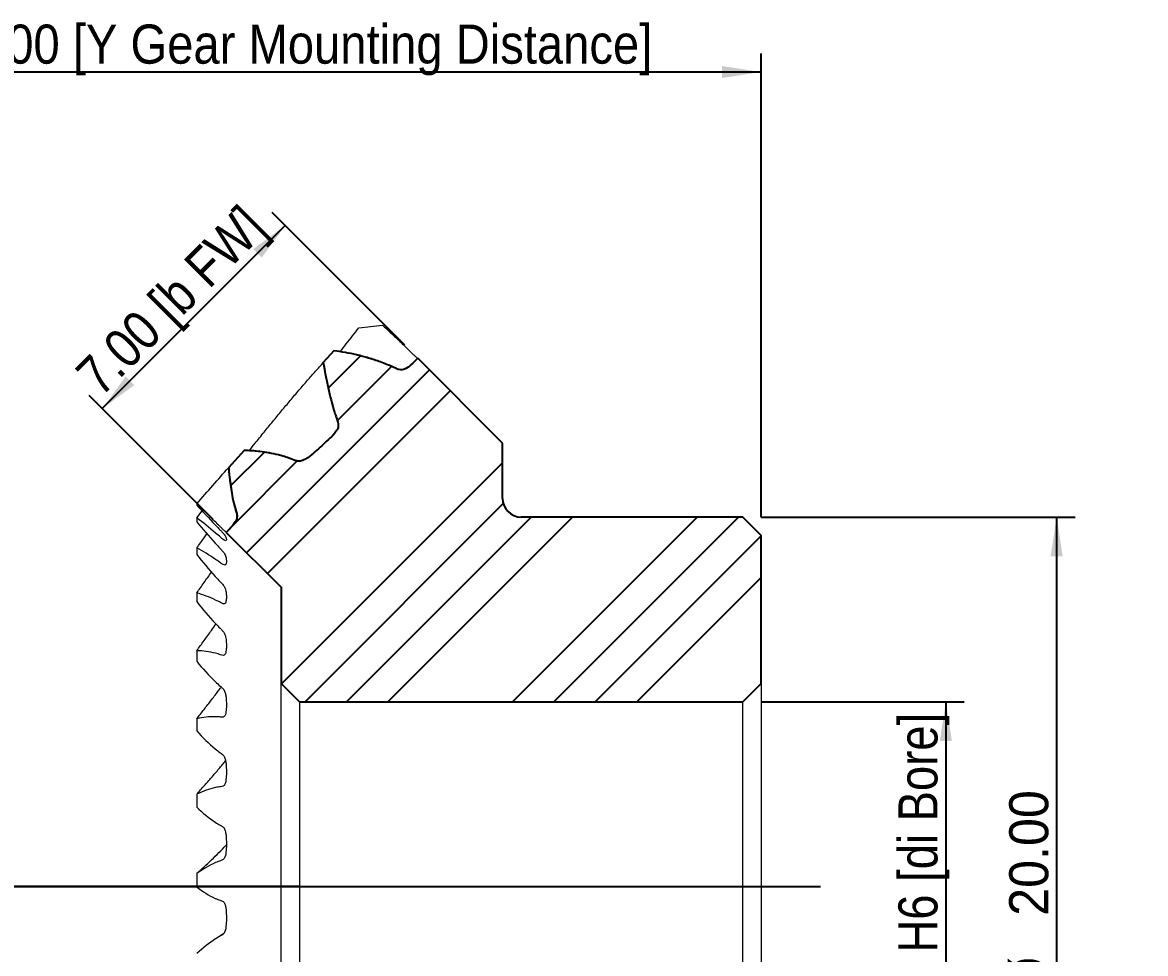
# Model space of a CAD drawing. Header units: millimetres. Extents: x -56 to 182, y 0 to 146.
# Drawn here: x 20.18 to 26.26, y 16.08 to 21.12 of the extents above; entities that cross this region are included whole.
import ezdxf

# ---------------------------------------------------------------- set-up
doc = ezdxf.new("R2010")
doc.units = ezdxf.units.MM
doc.linetypes.add('CENTERX2', pattern=[2.032, 1.27, -0.254, 0.254, -0.254])
doc.layers.add('DRAWING', color=7, linetype='Continuous')
doc.layers.add('SLD-0', color=7, linetype='Continuous')
doc.styles.add('SLDTEXTSTYLE0', font='TXT', dxfattribs={"width": 0.7})
doc.styles.add('SLDTEXTSTYLE1', font='TXT', dxfattribs={"width": 0.96})
doc.styles.add('SLDTEXTSTYLE6', font='TXT', dxfattribs={"width": 0.9025})
doc.styles.add('SLDTEXTSTYLE7', font='TXT', dxfattribs={"width": 0.868})
doc.styles.add('SLDTEXTSTYLE8', font='TXT', dxfattribs={"width": 0.876364})
doc.dimstyles.new('SLDDIMSTYLE0', dxfattribs={"dimtxt": 0.211667, "dimasz": 0.3302, "dimexe": 0, "dimexo": 0.0625, "dimgap": 0.052917, "dimtad": 1, "dimlfac": 0.5, "dimrnd": 1e-09, "dimzin": 4, "dimdsep": 46, "dimtxsty": 'SLDTEXTSTYLE0', "dimblk1": 'NONE', "dimblk2": 'NONE', "dimsah": 1, "dimcen": 0.09, "dimadec": 0, "dimazin": 1, "dimtfac": 1, "dimtdec": 3, "dimtofl": 0, "dimtmove": 0, "dimatfit": 3, "dimldrblk": 'NONE', "dimfxl": 0, "dimfrac": 2, "dimtolj": 1, "dimtzin": 12, "dimarcsym": 0})
doc.dimstyles.new('SLDDIMSTYLE2', dxfattribs={"dimtxt": 0.211667, "dimasz": 0.3302, "dimexe": 0, "dimexo": 0.0625, "dimgap": 0.052917, "dimtad": 1, "dimdec": 0, "dimlfac": 0.5, "dimrnd": 1e-09, "dimzin": 12, "dimdsep": 46, "dimtxsty": 'SLDTEXTSTYLE0', "dimblk1": 'NONE', "dimblk2": 'NONE', "dimsah": 1, "dimcen": 0.09, "dimadec": 0, "dimazin": 3, "dimtfac": 1, "dimtdec": 3, "dimtofl": 0, "dimtmove": 0, "dimatfit": 3, "dimldrblk": 'NONE', "dimfxl": 0, "dimfrac": 2, "dimtolj": 1, "dimtzin": 12, "dimarcsym": 0})
doc.dimstyles.new('SLDDIMSTYLE3', dxfattribs={"dimtxt": 0.211667, "dimasz": 0.3302, "dimexe": 0, "dimexo": 0.0625, "dimgap": 0.052917, "dimtad": 1, "dimlfac": 0.5, "dimrnd": 1e-09, "dimzin": 0, "dimdsep": 46, "dimtxsty": 'SLDTEXTSTYLE0', "dimblk1": 'NONE', "dimblk2": 'NONE', "dimsah": 1, "dimcen": 0.09, "dimadec": 0, "dimazin": 0, "dimtfac": 1, "dimtdec": 3, "dimtofl": 0, "dimtmove": 0, "dimatfit": 3, "dimldrblk": 'NONE', "dimfxl": 0, "dimfrac": 2, "dimtolj": 1, "dimtzin": 12, "dimarcsym": 0})

# ---------------------------------------------------------------- blocks, each defined once
blk = doc.blocks.new('_D_4')
at = {"layer": 'DRAWING'}
for p, q in [((19.1784, 17.5359), (19.1784, 20.9517)), ((24.1784, 18.4429), (24.1784, 20.9517)), ((24.1784, 20.8517), (19.1784, 20.8517))]:
    blk.add_line(p, q, dxfattribs=at)
for points in [[(19.1784, 20.8517), (19.3901, 20.8192), (19.3901, 20.8843)], [(24.1784, 20.8517), (23.9668, 20.8843), (23.9668, 20.8192)]]:
    blk.add_solid(points, dxfattribs=at)
at = {"layer": 'DRAWING', "insert": (19.7409, 21.1087), "char_height": 0.211667, "attachment_point": 1, "style": 'SLDTEXTSTYLE6'}
blk.add_mtext('25.00 [Y Gear Mounting Distance]', dxfattribs=at)
blk = doc.blocks.new('_None')
blk = doc.blocks.new('_D_5')
at = {"layer": 'DRAWING'}
for p, q in [((24.1784, 18.4429), (25.8784, 18.4429)), ((25.7784, 18.4429), (25.7784, 14.4429)), ((24.1784, 14.4429), (25.8784, 14.4429))]:
    blk.add_line(p, q, dxfattribs=at)
for points in [[(25.7784, 18.4429), (25.7459, 18.2313), (25.811, 18.2313)], [(25.7784, 14.4429), (25.811, 14.6546), (25.7459, 14.6546)]]:
    blk.add_solid(points, dxfattribs=at)
at = {"layer": 'DRAWING', "char_height": 0.21167, "attachment_point": 1, "rotation": 90, "style": 'SLDTEXTSTYLE1'}
for s, insert in [('20.00', (25.5214, 16.2848)), ('%%c', (25.5214, 15.8516))]:
    blk.add_mtext(s, dxfattribs=dict(at, insert=insert))
blk = doc.blocks.new('_D_6')
at = {"layer": 'DRAWING'}
for p, q in [((24.1784, 17.4429), (25.2784, 17.4429)), ((25.1784, 17.4429), (25.1784, 15.4429)), ((24.1784, 15.4429), (25.2784, 15.4429))]:
    blk.add_line(p, q, dxfattribs=at)
for points in [[(25.1784, 17.4429), (25.1459, 17.2313), (25.211, 17.2313)], [(25.1784, 15.4429), (25.211, 15.6546), (25.1459, 15.6546)]]:
    blk.add_solid(points, dxfattribs=at)
at = {"layer": 'DRAWING', "attachment_point": 1, "rotation": 90}
for s, insert, char_height, style in [('10 H6 [di Bore]', (24.9214, 15.7444), 0.211667, 'SLDTEXTSTYLE7'), ('%%c', (24.9214, 15.3113), 0.21167, 'SLDTEXTSTYLE1')]:
    blk.add_mtext(s, dxfattribs=dict(at, insert=insert, char_height=char_height, style=style))
blk = doc.blocks.new('_D_7')
at = {"layer": 'DRAWING'}
for p, q in [((22.2482, 19.3731), (21.53, 20.0913)), ((21.6008, 20.0206), (20.6108, 19.0307)), ((21.211, 18.4304), (20.5401, 19.1014))]:
    blk.add_line(p, q, dxfattribs=at)
for points in [[(21.6008, 20.0206), (21.4281, 19.894), (21.4741, 19.8479)], [(20.6108, 19.0307), (20.7835, 19.1573), (20.7374, 19.2034)]]:
    blk.add_solid(points, dxfattribs=at)
at = {"layer": 'DRAWING', "insert": (20.4536, 19.2369), "char_height": 0.211667, "attachment_point": 1, "rotation": 45, "style": 'SLDTEXTSTYLE8'}
blk.add_mtext('7.00 [b FW]', dxfattribs=at)

msp = doc.modelspace()

# ---------------------------------------------------------------- hatches: boundary and pattern name
at = {"layer": 'DRAWING'}
h = msp.add_hatch(dxfattribs=at)
h.set_pattern_fill('ANSI34', color=256, scale=0.05, style=0)
edge = h.paths.add_edge_path(flags=0)
edge.add_line((21.5784, 17.5429), (21.6784, 17.4429))
edge.add_line((21.6784, 17.4429), (24.0784, 17.4429))
edge.add_line((24.0784, 17.4429), (24.1784, 17.5429))
edge.add_line((24.1784, 17.5429), (24.1784, 18.3429))
edge.add_line((24.1784, 18.3429), (24.0784, 18.4429))
edge.add_line((24.0784, 18.4429), (22.8784, 18.4429))
edge.add_arc((22.8784, 18.5429), 0.1, 180, 270, ccw=False)
edge.add_line((22.7784, 18.5429), (22.7784, 18.8429))
edge.add_line((22.7784, 18.8429), (22.319, 19.3024))
edge.add_spline(control_points=[(22.319, 19.3024), (22.3068, 19.2904), (22.2949, 19.2781), (22.2821, 19.2668), (22.2723, 19.2582), (22.2619, 19.2498), (22.25, 19.2445), (22.2452, 19.2423), (22.24, 19.2406), (22.2347, 19.24), (22.2295, 19.2394), (22.224, 19.2399), (22.2189, 19.241), (22.2117, 19.2426), (22.2048, 19.2454), (22.1981, 19.2484), (22.1822, 19.2554), (22.1664, 19.2628), (22.1503, 19.2693), (22.1389, 19.274), (22.1274, 19.2784), (22.1159, 19.2826), (22.0951, 19.2902), (22.074, 19.2972), (22.0527, 19.3035), (22.0314, 19.3098), (22.01, 19.3155), (21.9884, 19.3206), (21.9477, 19.3302), (21.9064, 19.3376), (21.865, 19.3431)], knot_values=[0.000012, 0.000012, 0.000012, 0.000012, 0.000268, 0.000268, 0.000268, 0.000465, 0.000465, 0.000465, 0.000544, 0.000544, 0.000544, 0.000623, 0.000623, 0.000623, 0.000733, 0.000733, 0.000733, 0.000992, 0.000992, 0.000992, 0.001175, 0.001175, 0.001175, 0.001506, 0.001506, 0.001506, 0.001836, 0.001836, 0.001836, 0.00246, 0.00246, 0.00246, 0.00246], weights=[1, 1, 1, 1, 1, 1, 1, 1, 1, 1, 1, 1, 1, 1, 1, 1, 1, 1, 1, 1, 1, 1, 1, 1, 1, 1, 1, 1, 1, 1, 1], degree=3, periodic=0)
edge.add_line((21.865, 19.3431), (21.8075, 19.2794))
edge.add_spline(control_points=[(21.8075, 19.2794), (21.8229, 19.1889), (21.8411, 19.0986), (21.8681, 19.0109), (21.8746, 18.9901), (21.8841, 18.97), (21.8878, 18.9485), (21.8888, 18.9429), (21.889, 18.937), (21.888, 18.9313), (21.887, 18.9258), (21.8848, 18.9204), (21.8821, 18.9154), (21.8667, 18.8873), (21.8402, 18.8668), (21.8165, 18.8453), (21.7928, 18.824), (21.7698, 18.8018), (21.7452, 18.7815), (21.7309, 18.7696), (21.7159, 18.758), (21.6988, 18.7506), (21.6927, 18.7479), (21.6862, 18.7459), (21.6795, 18.7455), (21.6729, 18.745), (21.6661, 18.7461), (21.6598, 18.748), (21.6468, 18.7519), (21.6344, 18.7577), (21.6216, 18.7621), (21.6108, 18.7658), (21.6, 18.7693), (21.5891, 18.7724), (21.581, 18.7748), (21.5728, 18.777), (21.5646, 18.779), (21.5318, 18.7873), (21.4982, 18.7932), (21.4646, 18.7973), (21.436, 18.8007), (21.4073, 18.8027), (21.3785, 18.8036)], knot_values=[0.000044, 0.000044, 0.000044, 0.000044, 0.00142, 0.00142, 0.00142, 0.001747, 0.001747, 0.001747, 0.001833, 0.001833, 0.001833, 0.001918, 0.001918, 0.001918, 0.002408, 0.002408, 0.002408, 0.002895, 0.002895, 0.002895, 0.00318, 0.00318, 0.00318, 0.003282, 0.003282, 0.003282, 0.003383, 0.003383, 0.003383, 0.003588, 0.003588, 0.003588, 0.003759, 0.003759, 0.003759, 0.003887, 0.003887, 0.003887, 0.004401, 0.004401, 0.004401, 0.004836, 0.004836, 0.004836, 0.004836], weights=[1, 1, 1, 1, 1, 1, 1, 1, 1, 1, 1, 1, 1, 1, 1, 1, 1, 1, 1, 1, 1, 1, 1, 1, 1, 1, 1, 1, 1, 1, 1, 1, 1, 1, 1, 1, 1, 1, 1, 1, 1, 1, 1], degree=3, periodic=0)
edge.add_line((21.3785, 18.8036), (21.2944, 18.7103))
edge.add_spline(control_points=[(21.2944, 18.7103), (21.2948, 18.7059), (21.2952, 18.7016), (21.2956, 18.6973), (21.3021, 18.6304), (21.311, 18.5634), (21.3276, 18.4983), (21.3318, 18.4818), (21.3392, 18.4659), (21.3403, 18.4489), (21.3406, 18.444), (21.34, 18.4389), (21.3386, 18.4342), (21.3369, 18.4283), (21.334, 18.4227), (21.3308, 18.4174), (21.324, 18.4062), (21.3156, 18.396), (21.3069, 18.3862), (21.2988, 18.3771), (21.2904, 18.3683), (21.2817, 18.3597)], knot_values=[0.000084, 0.000084, 0.000084, 0.000084, 0.00015, 0.00015, 0.00015, 0.001159, 0.001159, 0.001159, 0.001414, 0.001414, 0.001414, 0.001487, 0.001487, 0.001487, 0.001579, 0.001579, 0.001579, 0.001774, 0.001774, 0.001774, 0.001955, 0.001955, 0.001955, 0.001955], weights=[1, 1, 1, 1, 1, 1, 1, 1, 1, 1, 1, 1, 1, 1, 1, 1, 1, 1, 1, 1, 1, 1], degree=3, periodic=0)
edge.add_line((21.2817, 18.3597), (21.5784, 18.063))
edge.add_line((21.5784, 18.063), (21.5784, 17.5429))

# ---------------------------------------------------------------- linework, layer by layer
for p, q in [((21.865, 19.3431), (21.8075, 19.2794)), ((22.7784, 18.8429), (22.319, 19.3024)), ((21.3785, 18.8036), (21.2944, 18.7103)), ((22.7784, 18.5429), (22.7784, 18.8429)), ((24.0784, 18.4429), (22.8784, 18.4429)), ((24.1784, 18.3429), (24.0784, 18.4429)), ((21.2817, 18.3597), (21.5784, 18.063)), ((24.1784, 17.5429), (24.1784, 18.3429)), ((21.5784, 18.063), (21.5784, 17.5429)), ((21.5784, 17.5429), (21.6784, 17.4429)), ((24.0784, 17.4429), (24.1784, 17.5429)), ((21.6784, 17.4429), (24.0784, 17.4429)), ((11.5966, 16.4429), (24.499, 16.4429)), ((21.6784, 16.4429), (18.322, 16.4429))]:
    msp.add_line(p, q, dxfattribs=at)
at = {"layer": 'DRAWING', "linetype": 'CENTERX2', "lineweight": 18}
msp.add_line((20.9597, 16.4429), (24.3284, 16.4429), dxfattribs=at)
at = {"layer": 'DRAWING'}
msp.add_arc((22.8784, 18.5429), 0.1, 180, 270, dxfattribs=at)
for points, knots in [([(22.319, 19.3024), (22.3068, 19.2904), (22.2949, 19.2781), (22.2821, 19.2668), (22.2723, 19.2582), (22.2619, 19.2498), (22.25, 19.2445), (22.2452, 19.2423), (22.24, 19.2406), (22.2347, 19.24), (22.2295, 19.2394), (22.224, 19.2399), (22.2189, 19.241), (22.2117, 19.2426), (22.2048, 19.2454), (22.1981, 19.2484), (22.1822, 19.2554), (22.1664, 19.2628), (22.1503, 19.2693), (22.1389, 19.274), (22.1274, 19.2784), (22.1159, 19.2826), (22.0951, 19.2902), (22.074, 19.2972), (22.0527, 19.3035), (22.0314, 19.3098), (22.01, 19.3155), (21.9884, 19.3206), (21.9477, 19.3302), (21.9064, 19.3376), (21.865, 19.3431)], [0.000011754, 0.000011754, 0.000011754, 0.000011754, 0.000268147, 0.000268147, 0.000268147, 0.000464546, 0.000464546, 0.000464546, 0.00054405, 0.00054405, 0.00054405, 0.000623478, 0.000623478, 0.000623478, 0.000733118, 0.000733118, 0.000733118, 0.000992468, 0.000992468, 0.000992468, 0.001175294, 0.001175294, 0.001175294, 0.001505835, 0.001505835, 0.001505835, 0.001836341, 0.001836341, 0.001836341, 0.00245976, 0.00245976, 0.00245976, 0.00245976]), ([(21.8075, 19.2794), (21.8229, 19.1889), (21.8411, 19.0986), (21.8681, 19.0109), (21.8746, 18.9901), (21.8841, 18.97), (21.8878, 18.9485), (21.8888, 18.9429), (21.889, 18.937), (21.888, 18.9313), (21.887, 18.9258), (21.8848, 18.9204), (21.8821, 18.9154), (21.8667, 18.8873), (21.8402, 18.8668), (21.8165, 18.8453), (21.7928, 18.824), (21.7698, 18.8018), (21.7452, 18.7815), (21.7309, 18.7696), (21.7159, 18.758), (21.6988, 18.7506), (21.6927, 18.7479), (21.6862, 18.7459), (21.6795, 18.7455), (21.6729, 18.745), (21.6661, 18.7461), (21.6598, 18.748), (21.6468, 18.7519), (21.6344, 18.7577), (21.6216, 18.7621), (21.6108, 18.7658), (21.6, 18.7693), (21.5891, 18.7724), (21.581, 18.7748), (21.5728, 18.777), (21.5646, 18.779), (21.5318, 18.7873), (21.4982, 18.7932), (21.4646, 18.7973), (21.436, 18.8007), (21.4073, 18.8027), (21.3785, 18.8036)], [0.000044488, 0.000044488, 0.000044488, 0.000044488, 0.001420435, 0.001420435, 0.001420435, 0.00174677, 0.00174677, 0.00174677, 0.001832687, 0.001832687, 0.001832687, 0.001917827, 0.001917827, 0.001917827, 0.002408004, 0.002408004, 0.002408004, 0.002895108, 0.002895108, 0.002895108, 0.003179855, 0.003179855, 0.003179855, 0.00328162, 0.00328162, 0.00328162, 0.003383028, 0.003383028, 0.003383028, 0.003588187, 0.003588187, 0.003588187, 0.003759488, 0.003759488, 0.003759488, 0.003887347, 0.003887347, 0.003887347, 0.004400661, 0.004400661, 0.004400661, 0.004836027, 0.004836027, 0.004836027, 0.004836027]), ([(21.2944, 18.7103), (21.2948, 18.7059), (21.2952, 18.7016), (21.2956, 18.6973), (21.3021, 18.6304), (21.311, 18.5634), (21.3276, 18.4983), (21.3318, 18.4818), (21.3392, 18.4659), (21.3403, 18.4489), (21.3406, 18.444), (21.34, 18.4389), (21.3386, 18.4342), (21.3369, 18.4283), (21.334, 18.4227), (21.3308, 18.4174), (21.324, 18.4062), (21.3156, 18.396), (21.3069, 18.3862), (21.2988, 18.3771), (21.2904, 18.3683), (21.2817, 18.3597)], [0.000084437, 0.000084437, 0.000084437, 0.000084437, 0.00014992, 0.00014992, 0.00014992, 0.001159207, 0.001159207, 0.001159207, 0.001413992, 0.001413992, 0.001413992, 0.001487382, 0.001487382, 0.001487382, 0.00157931, 0.00157931, 0.00157931, 0.001774204, 0.001774204, 0.001774204, 0.001955072, 0.001955072, 0.001955072, 0.001955072])]:
    msp.add_open_spline(points, degree=3, knots=knots, dxfattribs=at)
at = {"layer": 'SLD-0', "color": 7, "linetype": 'Continuous', "lineweight": 18}
for p, q in [((21.8075, 19.2794), (21.865, 19.3431)), ((22.319, 19.3024), (22.7784, 18.8429)), ((21.2944, 18.7103), (21.3785, 18.8036)), ((22.7784, 18.8429), (22.7784, 18.5429)), ((21.1222, 18.5141), (21.1222, 18.5078)), ((21.1222, 18.4383), (21.1514, 18.4763)), ((21.1222, 18.4383), (21.1222, 18.4173)), ((22.8784, 18.4429), (24.0784, 18.4429)), ((24.0784, 18.4429), (24.1784, 18.3429)), ((21.5784, 18.063), (21.2817, 18.3597)), ((24.1784, 18.3429), (24.1784, 17.5429)), ((21.1222, 18.2754), (21.1222, 18.2405)), ((21.5784, 17.5429), (21.5784, 18.063)), ((21.1222, 18.0323), (21.1222, 17.9851)), ((21.1222, 17.7198), (21.1222, 17.6624)), ((21.6784, 17.4429), (21.5784, 17.5429)), ((21.5784, 15.3429), (21.5784, 17.5429)), ((24.1784, 17.5429), (24.0784, 17.4429)), ((24.1784, 17.5429), (24.1784, 15.3429)), ((24.0784, 17.4429), (21.6784, 17.4429)), ((21.6784, 17.4429), (21.6784, 15.4429)), ((24.0784, 15.4429), (24.0784, 17.4429)), ((21.1222, 17.3515), (21.1222, 17.2863)), ((21.1222, 16.9435), (21.1222, 16.8734)), ((21.1222, 16.5136), (21.1222, 16.4417))]:
    msp.add_line(p, q, dxfattribs=at)
msp.add_arc((22.8784, 18.5429), 0.1, 180, 270, dxfattribs=at)
for points, knots in [([(21.8993, 19.338), (21.9101, 19.3521), (21.9325, 19.3811), (21.9661, 19.4243), (21.9887, 19.453), (22, 19.4674)], [0, 0, 0, 0, 0.320184, 0.660125, 1, 1, 1, 1]), ([(22.1284, 19.4816), (22.1356, 19.4749), (22.15, 19.4615), (22.1718, 19.441), (22.1937, 19.4202), (22.2168, 19.3982), (22.2409, 19.3751), (22.2623, 19.3544), (22.2778, 19.3394), (22.2872, 19.3303), (22.294, 19.3237), (22.3003, 19.3176), (22.3056, 19.3125), (22.31, 19.3084), (22.3133, 19.3053), (22.3158, 19.3031), (22.3173, 19.3018), (22.3178, 19.3014), (22.3179, 19.3014)], [0, 0, 0, 0, 0.112054, 0.224107, 0.336347, 0.448587, 0.573885, 0.699266, 0.768568, 0.803225, 0.837873, 0.868782, 0.899976, 0.922992, 0.946613, 0.969661, 0.993308, 1, 1, 1, 1]), ([(21.865, 19.3431), (21.9464, 19.3323), (22.0269, 19.314), (22.1238, 19.2799), (22.143, 19.2725), (22.1714, 19.2605), (22.1808, 19.2563), (22.1994, 19.2477), (22.2087, 19.2433), (22.2289, 19.2388), (22.2394, 19.2399), (22.2583, 19.248), (22.2666, 19.254), (22.2903, 19.2732), (22.3044, 19.2881), (22.319, 19.3024)], [0, 0, 0, 0, 0.5, 0.5, 0.625, 0.625, 0.6875, 0.6875, 0.75, 0.75, 0.8125, 0.8125, 0.875, 0.875, 1, 1, 1, 1]), ([(21.3785, 18.8036), (21.4577, 18.8013), (21.5369, 18.7901), (21.6216, 18.7622), (21.6309, 18.7589), (21.6494, 18.7518), (21.6586, 18.7476), (21.678, 18.7444), (21.688, 18.7461), (21.7063, 18.7537), (21.7147, 18.7588), (21.7388, 18.7754), (21.7537, 18.7883), (21.7828, 18.8146), (21.7972, 18.828), (21.8263, 18.8542), (21.841, 18.8673), (21.8616, 18.8882), (21.8682, 18.8953), (21.88, 18.9111), (21.8855, 18.9198), (21.8899, 18.9395), (21.8881, 18.9497), (21.8822, 18.9688), (21.8787, 18.9782), (21.8692, 19.0067), (21.8635, 19.0259), (21.8365, 19.1222), (21.8209, 19.2005), (21.8075, 19.2794)], [0, 0, 0, 0, 0.25, 0.25, 0.28125, 0.28125, 0.3125, 0.3125, 0.34375, 0.34375, 0.375, 0.375, 0.4375, 0.4375, 0.5, 0.5, 0.5625, 0.5625, 0.59375, 0.59375, 0.625, 0.625, 0.65625, 0.65625, 0.6875, 0.6875, 0.75, 0.75, 1, 1, 1, 1]), ([(21.4061, 18.8022), (21.4169, 18.8156), (21.4438, 18.8493), (21.4864, 18.9021), (21.5341, 18.9605), (21.5816, 19.0179), (21.6288, 19.0743), (21.6758, 19.1295), (21.7212, 19.1821), (21.7651, 19.2321), (21.7934, 19.2636), (21.8075, 19.2794)], [0, 0, 0, 0, 0.078158, 0.195223, 0.312307, 0.429372, 0.547123, 0.664893, 0.782643, 0.891292, 1, 1, 1, 1]), ([(21.2817, 18.3597), (21.2929, 18.3709), (21.3038, 18.3823), (21.3189, 18.4004), (21.3237, 18.4066), (21.3324, 18.4197), (21.3364, 18.4266), (21.3409, 18.4418), (21.3407, 18.4499), (21.3373, 18.4652), (21.3346, 18.4726), (21.3282, 18.4951), (21.3245, 18.5103), (21.3077, 18.5864), (21.3001, 18.6482), (21.2944, 18.7103)], [0, 0, 0, 0, 0.125, 0.125, 0.1875, 0.1875, 0.25, 0.25, 0.3125, 0.3125, 0.375, 0.375, 0.5, 0.5, 1, 1, 1, 1]), ([(21.2817, 18.3597), (21.281, 18.3604), (21.2799, 18.3615), (21.2755, 18.3655), (21.2736, 18.3674), (21.268, 18.3727), (21.2643, 18.3763), (21.2566, 18.3839), (21.2525, 18.3879), (21.2446, 18.3958), (21.2406, 18.3997), (21.2287, 18.4114), (21.2208, 18.4191), (21.1818, 18.4572), (21.1516, 18.4863), (21.1222, 18.5141)], [0, 0, 0, 0, 0.125, 0.125, 0.1875, 0.1875, 0.25, 0.25, 0.3125, 0.3125, 0.375, 0.375, 0.5, 0.5, 1, 1, 1, 1]), ([(21.1222, 18.5078), (21.1542, 18.4733), (21.1876, 18.4373), (21.2311, 18.3913), (21.2399, 18.3821), (21.2532, 18.3682), (21.2578, 18.3635), (21.2663, 18.3544), (21.2702, 18.3499), (21.2757, 18.3429), (21.2773, 18.3403), (21.2798, 18.3358), (21.2806, 18.3339), (21.2823, 18.329), (21.2826, 18.3263), (21.2826, 18.3213), (21.2824, 18.3189), (21.2804, 18.3154), (21.2789, 18.314), (21.272, 18.3168), (21.2686, 18.3189), (21.2604, 18.3254), (21.2558, 18.3294), (21.2423, 18.3411), (21.2334, 18.3487), (21.1893, 18.3862), (21.1553, 18.4134), (21.1222, 18.4383)], [0, 0, 0, 0, 0.25, 0.25, 0.3125, 0.3125, 0.34375, 0.34375, 0.375, 0.375, 0.40625, 0.40625, 0.4375, 0.4375, 0.5, 0.5, 0.5625, 0.5625, 0.625, 0.625, 0.65625, 0.65625, 0.6875, 0.6875, 0.75, 0.75, 1, 1, 1, 1]), ([(21.1222, 18.4173), (21.1542, 18.3789), (21.1876, 18.34), (21.2311, 18.292), (21.2399, 18.2824), (21.2532, 18.2682), (21.2578, 18.2635), (21.2663, 18.2538), (21.2702, 18.2487), (21.2757, 18.2398), (21.2773, 18.236), (21.2798, 18.2291), (21.2806, 18.226), (21.2823, 18.2172), (21.2826, 18.212), (21.2826, 18.2018), (21.2824, 18.1968), (21.2804, 18.188), (21.2789, 18.1838), (21.272, 18.1827), (21.2686, 18.1837), (21.2604, 18.1883), (21.2558, 18.1917), (21.2423, 18.2013), (21.2334, 18.2075), (21.1893, 18.2374), (21.1553, 18.2579), (21.1222, 18.2754)], [0, 0, 0, 0, 0.25, 0.25, 0.3125, 0.3125, 0.34375, 0.34375, 0.375, 0.375, 0.40625, 0.40625, 0.4375, 0.4375, 0.5, 0.5, 0.5625, 0.5625, 0.625, 0.625, 0.65625, 0.65625, 0.6875, 0.6875, 0.75, 0.75, 1, 1, 1, 1]), ([(21.1222, 18.2754), (21.1356, 18.2939), (21.1541, 18.3195), (21.1725, 18.345), (21.1776, 18.3521)], [0, 0, 0, 0, 0.7216275, 1, 1, 1, 1]), ([(21.1222, 18.2405), (21.1542, 18.1999), (21.1876, 18.1598), (21.2311, 18.1119), (21.2399, 18.1024), (21.2532, 18.0884), (21.2578, 18.0839), (21.2663, 18.0741), (21.2702, 18.0686), (21.2757, 18.0582), (21.2773, 18.0534), (21.2798, 18.0443), (21.2806, 18.0401), (21.2823, 18.028), (21.2826, 18.0204), (21.2826, 18.0054), (21.2824, 17.9979), (21.2804, 17.9843), (21.2789, 17.9776), (21.272, 17.9726), (21.2686, 17.9724), (21.2604, 17.975), (21.2558, 17.9775), (21.2423, 17.9847), (21.2334, 17.9892), (21.1893, 18.0103), (21.1553, 18.023), (21.1222, 18.0323)], [0, 0, 0, 0, 0.25, 0.25, 0.3125, 0.3125, 0.34375, 0.34375, 0.375, 0.375, 0.40625, 0.40625, 0.4375, 0.4375, 0.5, 0.5, 0.5625, 0.5625, 0.625, 0.625, 0.65625, 0.65625, 0.6875, 0.6875, 0.75, 0.75, 1, 1, 1, 1]), ([(21.1222, 18.0323), (21.1356, 18.0511), (21.1622, 18.0884), (21.1886, 18.126), (21.2018, 18.1446)], [0, 0, 0, 0, 0.502051, 1, 1, 1, 1]), ([(21.1222, 17.9851), (21.1542, 17.9442), (21.1876, 17.9046), (21.2311, 17.8588), (21.2399, 17.8498), (21.2532, 17.8367), (21.2578, 17.8325), (21.2663, 17.823), (21.2702, 17.8175), (21.2757, 17.8059), (21.2773, 17.8004), (21.2798, 17.7896), (21.2806, 17.7845), (21.2823, 17.7694), (21.2826, 17.7598), (21.2826, 17.7407), (21.2824, 17.7312), (21.2804, 17.7132), (21.2789, 17.7043), (21.272, 17.6957), (21.2686, 17.6942), (21.2604, 17.6947), (21.2558, 17.6963), (21.2423, 17.7006), (21.2334, 17.7032), (21.1893, 17.7146), (21.1553, 17.719), (21.1222, 17.7198)], [0, 0, 0, 0, 0.25, 0.25, 0.3125, 0.3125, 0.34375, 0.34375, 0.375, 0.375, 0.40625, 0.40625, 0.4375, 0.4375, 0.5, 0.5, 0.5625, 0.5625, 0.625, 0.625, 0.65625, 0.65625, 0.6875, 0.6875, 0.75, 0.75, 1, 1, 1, 1]), ([(21.1222, 17.7198), (21.1356, 17.738), (21.1623, 17.7745), (21.197, 17.8225), (21.2183, 17.8525), (21.2264, 17.8638)], [0, 0, 0, 0, 0.382724, 0.765532, 1, 1, 1, 1]), ([(21.1222, 17.6624), (21.1542, 17.6228), (21.1876, 17.5854), (21.2311, 17.5438), (21.2399, 17.5358), (21.2532, 17.5241), (21.2578, 17.5205), (21.2663, 17.5117), (21.2702, 17.5062), (21.2757, 17.4942), (21.2773, 17.488), (21.2798, 17.476), (21.2806, 17.4702), (21.2823, 17.4529), (21.2826, 17.4416), (21.2826, 17.4192), (21.2824, 17.4081), (21.2804, 17.3867), (21.2789, 17.3758), (21.272, 17.364), (21.2686, 17.3614), (21.2604, 17.3597), (21.2558, 17.3603), (21.2423, 17.3616), (21.2334, 17.3622), (21.1893, 17.3634), (21.1553, 17.3593), (21.1222, 17.3515)], [0, 0, 0, 0, 0.25, 0.25, 0.3125, 0.3125, 0.34375, 0.34375, 0.375, 0.375, 0.40625, 0.40625, 0.4375, 0.4375, 0.5, 0.5, 0.5625, 0.5625, 0.625, 0.625, 0.65625, 0.65625, 0.6875, 0.6875, 0.75, 0.75, 1, 1, 1, 1]), ([(21.1222, 17.3515), (21.1356, 17.3684), (21.1623, 17.4021), (21.2021, 17.4537), (21.2329, 17.494), (21.2503, 17.5174), (21.2545, 17.5231)], [0, 0, 0, 0, 0.300929, 0.601925, 0.902922, 1, 1, 1, 1]), ([(21.1222, 17.2863), (21.1542, 17.2499), (21.1876, 17.2164), (21.2311, 17.1808), (21.2399, 17.174), (21.2532, 17.1643), (21.2578, 17.1613), (21.2663, 17.1536), (21.2702, 17.1486), (21.2757, 17.1364), (21.2773, 17.13), (21.2798, 17.1173), (21.2806, 17.111), (21.2823, 17.0922), (21.2826, 17.0799), (21.2826, 17.0552), (21.2824, 17.0428), (21.2804, 17.0188), (21.2789, 17.0066), (21.272, 16.9921), (21.2686, 16.9884), (21.2604, 16.9847), (21.2558, 16.9842), (21.2423, 16.9825), (21.2334, 16.981), (21.1893, 16.9719), (21.1553, 16.9596), (21.1222, 16.9435)], [0, 0, 0, 0, 0.25, 0.25, 0.3125, 0.3125, 0.34375, 0.34375, 0.375, 0.375, 0.40625, 0.40625, 0.4375, 0.4375, 0.5, 0.5, 0.5625, 0.5625, 0.625, 0.625, 0.65625, 0.65625, 0.6875, 0.6875, 0.75, 0.75, 1, 1, 1, 1]), ([(21.1222, 16.9435), (21.1356, 16.9583), (21.1623, 16.9879), (21.2021, 17.0335), (21.2409, 17.0788), (21.2662, 17.1094), (21.2784, 17.1241)], [0, 0, 0, 0, 0.254647, 0.50935, 0.764055, 1, 1, 1, 1]), ([(21.1222, 16.8734), (21.1542, 16.8417), (21.1876, 16.8135), (21.2311, 16.7855), (21.2399, 16.7802), (21.2532, 16.7729), (21.2578, 16.7708), (21.2663, 16.7645), (21.2702, 16.76), (21.2757, 16.7484), (21.2773, 16.742), (21.2798, 16.7291), (21.2806, 16.7226), (21.2823, 16.7032), (21.2826, 16.6902), (21.2826, 16.6643), (21.2824, 16.6514), (21.2804, 16.6259), (21.2789, 16.6128), (21.272, 16.5961), (21.2686, 16.5916), (21.2604, 16.5859), (21.2558, 16.5844), (21.2423, 16.5798), (21.2334, 16.5763), (21.1893, 16.5573), (21.1553, 16.5372), (21.1222, 16.5136)], [0, 0, 0, 0, 0.25, 0.25, 0.3125, 0.3125, 0.34375, 0.34375, 0.375, 0.375, 0.40625, 0.40625, 0.4375, 0.4375, 0.5, 0.5, 0.5625, 0.5625, 0.625, 0.625, 0.65625, 0.65625, 0.6875, 0.6875, 0.75, 0.75, 1, 1, 1, 1]), ([(21.1222, 16.5136), (21.1356, 16.5256), (21.1623, 16.5498), (21.2022, 16.5875), (21.2418, 16.6264), (21.2686, 16.6532), (21.2821, 16.6673), (21.2825, 16.6677)], [0, 0, 0, 0, 0.247988, 0.496031, 0.744075, 0.992066, 1, 1, 1, 1]), ([(21.1222, 16.4417), (21.1542, 16.416), (21.1876, 16.3945), (21.2311, 16.3752), (21.2399, 16.3717), (21.2532, 16.3671), (21.2578, 16.3659), (21.2663, 16.3614), (21.2702, 16.3576), (21.2757, 16.347), (21.2773, 16.3409), (21.2798, 16.3283), (21.2806, 16.322), (21.2823, 16.3028), (21.2826, 16.2898), (21.2826, 16.2638), (21.2824, 16.2508), (21.2804, 16.2249), (21.2789, 16.2115), (21.272, 16.1935), (21.2686, 16.1883), (21.2604, 16.1809), (21.2558, 16.1785), (21.2423, 16.1711), (21.2334, 16.1658), (21.1893, 16.1377), (21.1553, 16.1108), (21.1222, 16.0806)], [0, 0, 0, 0, 0.25, 0.25, 0.3125, 0.3125, 0.34375, 0.34375, 0.375, 0.375, 0.40625, 0.40625, 0.4375, 0.4375, 0.5, 0.5, 0.5625, 0.5625, 0.625, 0.625, 0.65625, 0.65625, 0.6875, 0.6875, 0.75, 0.75, 1, 1, 1, 1]), ([(21.2688, 16.1894), (21.2682, 16.189), (21.2671, 16.1882), (21.2654, 16.187), (21.2634, 16.1856), (21.2611, 16.1841), (21.2589, 16.1826), (21.257, 16.1813), (21.2555, 16.1803), (21.254, 16.1793), (21.2524, 16.1782), (21.2505, 16.1769), (21.2485, 16.1755), (21.2466, 16.1743), (21.2451, 16.1733), (21.2437, 16.1724), (21.2422, 16.1714), (21.2401, 16.17), (21.2375, 16.1684), (21.2347, 16.1666), (21.2326, 16.1652), (21.2309, 16.1642), (21.2295, 16.1632), (21.2278, 16.1621), (21.2265, 16.1613), (21.2258, 16.1609)], [0, 0, 0, 0, 0.040856, 0.083925, 0.131286, 0.189836, 0.24971, 0.291237, 0.325884, 0.358957, 0.394428, 0.439939, 0.494955, 0.537649, 0.570311, 0.601121, 0.633099, 0.672939, 0.745852, 0.808858, 0.861736, 0.887949, 0.916892, 0.956218, 1, 1, 1, 1])]:
    msp.add_open_spline(points, degree=3, knots=knots, dxfattribs=at)
for points in [[(22, 19.4674), (22.0424, 19.4731), (22.0852, 19.4778), (22.1284, 19.4816)], [(21.1222, 18.5141), (21.1803, 18.5819), (21.2377, 18.6474), (21.2944, 18.7103)]]:
    msp.add_open_spline(points, degree=3, dxfattribs=at)

# ---------------------------------------------------------------- dimensions: what is measured, and where the dimension line sits
at = {"layer": 'DRAWING'}
dim = msp.add_linear_dim(base=(24.1784, 20.8517), p1=(19.1784, 17.4359), p2=(24.1784, 18.3429), text='<> [Y Gear Mounting Distance]', dimstyle='SLDDIMSTYLE0', dxfattribs=at)
dim.commit()
dim.dimension.update_dxf_attribs({"geometry": '_D_4', "text_midpoint": (21.6784, 20.8517), "dimtype": 160})
for base, p1, p2, angle, text, dimstyle, picture, middle in [((21.6008, 20.0206), (21.2817, 18.3597), (22.319, 19.3024), 45, '<> [b FW]', 'SLDDIMSTYLE3', '_D_7', (21.1058, 19.5256)), ((25.7784, 18.4429), (24.0784, 14.4429), (24.0784, 18.4429), 90, '%%c<>', 'SLDDIMSTYLE0', '_D_5', (25.7784, 16.4429)), ((25.1784, 17.4429), (24.0784, 15.4429), (24.0784, 17.4429), 90, '%%c<> H6 [di Bore]', 'SLDDIMSTYLE2', '_D_6', (25.1784, 16.4429))]:
    dim = msp.add_linear_dim(base=base, p1=p1, p2=p2, angle=angle, text=text, dimstyle=dimstyle, dxfattribs=at)
    dim.commit()
    dim.dimension.update_dxf_attribs({"geometry": picture, "text_midpoint": middle, "dimtype": 160})

doc.saveas('drawing.dxf')
